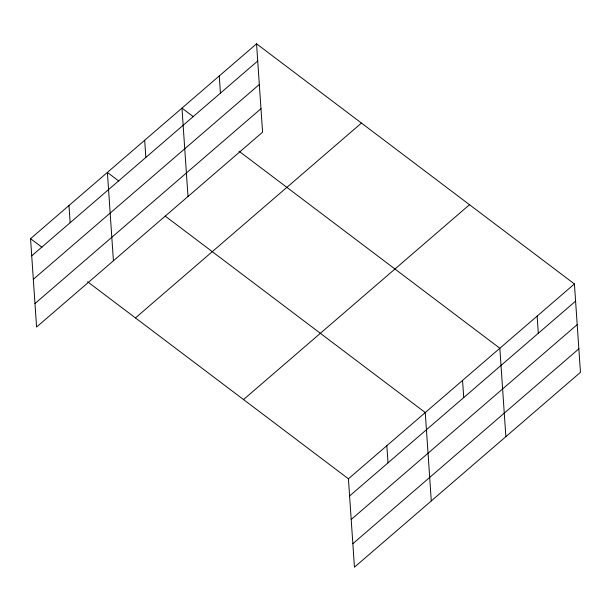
<?xml version="1.0" encoding="UTF-8"?>
<svg xmlns="http://www.w3.org/2000/svg" width="611" height="611" viewBox="0 0 611 611"><rect width="100%" height="100%" fill="white"/><g stroke="black" fill="none" stroke-linecap="round" stroke-linejoin="round"><path stroke-width="0.92" d="M256.551 43.816L262.577 132.19L36.576 327.038L30.55 238.657L256.551 43.816L574.424 283.962L580.45 372.343L354.449 567.184L348.423 478.81L87.556 281.732M31.719 255.833L257.727 60.985M33.322 279.326L259.324 84.486M34.972 303.537L260.981 108.697M135.451 317.911L361.452 123.063M243.522 399.556L469.531 204.716M348.423 478.81L574.424 283.962M349.591 495.979L575.593 301.139M351.195 519.48L577.196 324.632M352.845 543.691L578.846 348.843M193.374 116.732L181.971 108.116L187.997 196.49M238.985 151.184L499.844 348.262L505.87 436.636M118.794 181.024L107.391 172.409L113.417 260.79M165.161 216.057L425.264 412.562L431.29 500.936M30.55 238.657L41.953 247.272M537.138 316.116L538.306 333.285M462.55 380.416L463.726 397.585M386.839 445.686L388.016 462.855M219.265 75.963L220.434 93.139M144.685 140.263L145.853 157.439M68.974 205.533L70.143 222.71"/></g></svg>
